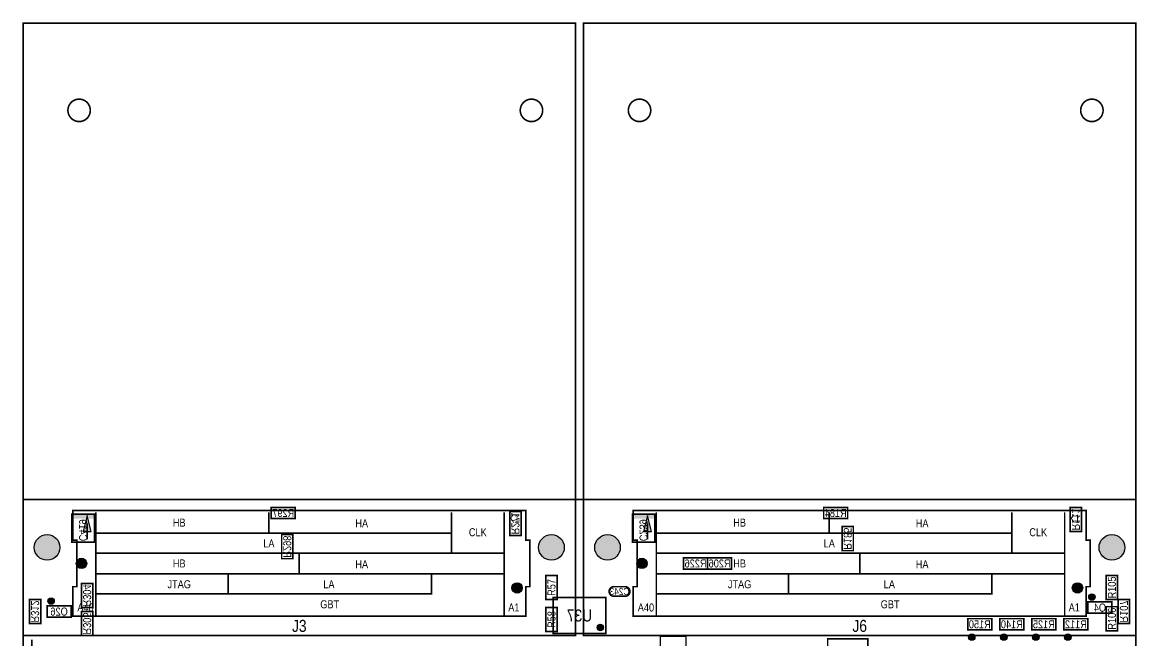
# Model space of a CAD drawing. Extents: x -2 to 139, y -15 to 180.
# Drawn here: x -0.1 to 139.1, y 102.3 to 179.6 of the extents above; entities that cross this region are included whole.
import ezdxf
from ezdxf.enums import TextEntityAlignment as Align

# ---------------------------------------------------------------- set-up
doc = ezdxf.new("R2010")
doc.units = 0
doc.header["$MEASUREMENT"] = 0
for name, color, linetype in [('ASSEMBLY_OUTLINES_BTM', 200, 'CONTINUOUS'), ('ASSEMBLY_OUTLINES_TOP', 104, 'CONTINUOUS'), ('ASSEMBLY_REF_DES_BTM', 251, 'CONTINUOUS'), ('ASSEMBLY_REF_DES_TOP', 251, 'CONTINUOUS'), ('BOARD_OUTLINE', 10, 'CONTINUOUS'), ('MOUNTING_HOLES_LAYER_TOP', 42, 'CONTINUOUS')]:
    doc.layers.add(name, color=color, linetype=linetype)
doc.styles.add('ARIAL_NARROW', font='ARIALN.TTF')

msp = doc.modelspace()

# ---------------------------------------------------------------- hatches: boundary and pattern name
at = {"layer": 'ASSEMBLY_OUTLINES_BTM'}
h = msp.add_hatch(color=256, dxfattribs=at)
edge = h.paths.add_edge_path()
edge.add_arc((3.5, 107.3), 0.4, 0, 360)
h = msp.add_hatch(color=256, dxfattribs=at)
edge = h.paths.add_edge_path()
edge.add_arc((133.5, 107.8), 0.4, 0, 360)
h = msp.add_hatch(color=256, dxfattribs=at)
edge = h.paths.add_edge_path()
edge.add_arc((72.1, 104), 0.4, 0, 360)
h = msp.add_hatch(color=256, dxfattribs=at)
edge = h.paths.add_edge_path()
edge.add_arc((118.5, 102.8), 0.4, 0, 360)
h = msp.add_hatch(color=256, dxfattribs=at)
edge = h.paths.add_edge_path()
edge.add_arc((122.5, 102.8), 0.4, 0, 360)
h = msp.add_hatch(color=256, dxfattribs=at)
edge = h.paths.add_edge_path()
edge.add_arc((126.5, 102.8), 0.4, 0, 360)
h = msp.add_hatch(color=256, dxfattribs=at)
edge = h.paths.add_edge_path()
edge.add_arc((130.5, 102.8), 0.4, 0, 360)
at = {"layer": 'ASSEMBLY_OUTLINES_TOP'}
for points in [[(8, 118), (7.5, 116), (8.5, 116)], [(78, 118), (77.5, 116), (78.5, 116)]]:
    msp.add_hatch(color=256, dxfattribs=at).paths.add_polyline_path(points, flags=0)
at = {"layer": 'MOUNTING_HOLES_LAYER_TOP'}
h = msp.add_hatch(color=256, dxfattribs=at)
edge = h.paths.add_edge_path()
edge.add_arc((3, 114), 1.6, 0, 360)
h = msp.add_hatch(color=256, dxfattribs=at)
edge = h.paths.add_edge_path()
edge.add_arc((65.997339, 114.001283), 1.6, 0, 360)
h = msp.add_hatch(color=256, dxfattribs=at)
edge = h.paths.add_edge_path()
edge.add_arc((73, 114), 1.6, 0, 360)
h = msp.add_hatch(color=256, dxfattribs=at)
edge = h.paths.add_edge_path()
edge.add_arc((135.997339, 114.001283), 1.6, 0, 360)
h = msp.add_hatch(color=256, dxfattribs=at)
edge = h.paths.add_edge_path()
edge.add_arc((7.3, 112), 0.65, 0, 360)
h = msp.add_hatch(color=256, dxfattribs=at)
edge = h.paths.add_edge_path()
edge.add_arc((77.3, 112), 0.65, 0, 360)
h = msp.add_hatch(color=256, dxfattribs=at)
edge = h.paths.add_edge_path()
edge.add_arc((61.7, 108.95), 0.65, 0, 360)
h = msp.add_hatch(color=256, dxfattribs=at)
edge = h.paths.add_edge_path()
edge.add_arc((131.7, 108.95), 0.65, 0, 360)

# ---------------------------------------------------------------- linework, layer by layer
at = {"layer": 'ASSEMBLY_OUTLINES_BTM', "const_width": 0.2}
for points in [[(31, 117.6), (31, 119), (34, 119), (34, 117.6)], [(60.8, 115.5), (60.8, 118.5), (62.2, 118.5), (62.2, 115.5)], [(100, 117.6), (100, 119), (103, 119), (103, 117.6)], [(130.8, 116), (130.8, 119), (132.2, 119), (132.2, 116)], [(6.1, 114.65), (6.1, 118.15), (8.9, 118.15), (8.9, 114.65)], [(76.1, 114.65), (76.1, 118.15), (78.9, 118.15), (78.9, 114.65)], [(32.3, 112.6), (32.3, 115.6), (33.7, 115.6), (33.7, 112.6)], [(102.3, 113.6), (102.3, 116.6), (103.7, 116.6), (103.7, 113.6)], [(82.5, 111.3), (82.5, 112.7), (85.5, 112.7), (85.5, 111.3)], [(85.5, 111.3), (85.5, 112.7), (88.5, 112.7), (88.5, 111.3)], [(7.3, 106.5), (7.3, 109.5), (8.7, 109.5), (8.7, 106.5)], [(0.8, 104.5), (0.8, 107.5), (2.2, 107.5), (2.2, 104.5)], [(66.2, 103.25), (66.2, 107.75), (72.8, 107.75), (72.8, 103.25)], [(133, 105.8), (133, 107.2), (136, 107.2), (136, 105.8)], [(136.8, 104.5), (136.8, 107.5), (138.2, 107.5), (138.2, 104.5)], [(3, 105.3), (3, 106.7), (6, 106.7), (6, 105.3)], [(7.3, 103), (7.3, 106), (8.7, 106), (8.7, 103)], [(118, 103.7), (118, 105.1), (121, 105.1), (121, 103.7)], [(122, 103.7), (122, 105.1), (125, 105.1), (125, 103.7)], [(126, 103.7), (126, 105.1), (129, 105.1), (129, 103.7)], [(130, 103.7), (130, 105.1), (133, 105.1), (133, 103.7)]]:
    msp.add_lwpolyline(points, close=True, dxfattribs=at)
msp.add_lwpolyline([(73.2, 108.5, 0.4142135624), (73.8, 107.9), (75.2, 107.9, 0.4142135624), (75.8, 108.5, 0.4142135624), (75.2, 109.1), (73.8, 109.1, 0.4142135624)], format="xyb", close=True, dxfattribs=at)
at = {"layer": 'ASSEMBLY_OUTLINES_BTM'}
for centre in [(3.5, 107.3), (133.5, 107.8), (72.1, 104), (118.5, 102.8), (122.5, 102.8), (126.5, 102.8), (130.5, 102.8)]:
    msp.add_circle(centre, 0.4, dxfattribs=at)
for points in [[(6.1, 117.6), (8.9, 117.6), (6.1, 118.1), (8.9, 118.1)], [(76.1, 117.6), (78.9, 117.6), (76.1, 118.1), (78.9, 118.1)]]:
    msp.add_solid(points, dxfattribs=at)
at = {"layer": 'ASSEMBLY_OUTLINES_TOP', "const_width": 0.2}
for points in [[(0, 103), (0, 179.5), (69, 179.5), (69, 103)], [(70, 103), (70, 179.5), (139, 179.5), (139, 103)], [(6.2, 105.4), (6.2, 109.1), (6.7, 109.1), (6.7, 114.9), (6.2, 114.9), (6.2, 118.6), (62.8, 118.6), (62.8, 114.9), (63.3, 114.9), (63.3, 109.1), (62.8, 109.1), (62.8, 105.4)], [(76.2, 105.4), (76.2, 109.1), (76.7, 109.1), (76.7, 114.9), (76.2, 114.9), (76.2, 118.6), (132.8, 118.6), (132.8, 114.9), (133.3, 114.9), (133.3, 109.1), (132.8, 109.1), (132.8, 105.4)], [(65.3, 107.5), (65.3, 110.5), (66.7, 110.5), (66.7, 107.5)], [(135.3, 107.5), (135.3, 110.5), (136.7, 110.5), (136.7, 107.5)], [(65.3, 103.5), (65.3, 106.5), (66.7, 106.5), (66.7, 103.5)], [(135.3, 103.6), (135.3, 106.6), (136.7, 106.6), (136.7, 103.6)], [(79.6, 97.9), (79.6, 102.9), (82.8, 102.9), (82.8, 97.9)], [(100.5, 99.4), (100.5, 102.6), (105.5, 102.6), (105.5, 99.4)]]:
    msp.add_lwpolyline(points, close=True, dxfattribs=at)
for points in [[(5.6, 168.6, -1), (8.4, 168.6, -1)], [(62.1, 168.6, -1), (64.9, 168.6, -1)], [(75.6, 168.6, -1), (78.4, 168.6, -1)], [(132.1, 168.6, -1), (134.9, 168.6, -1)]]:
    msp.add_lwpolyline(points, format="xyb", close=True, dxfattribs=at)
for points in [[(30.7, 118.4), (30.7, 115.8), (9.1, 115.8), (9.1, 118.4)], [(53.5, 118.4), (53.5, 115.8), (30.8, 115.8)], [(60.1, 118.4), (60.1, 113.3)], [(100.7, 118.4), (100.7, 115.8), (79.1, 115.8), (79.1, 118.4)], [(123.5, 118.4), (123.5, 115.8), (100.8, 115.8)], [(130.1, 118.4), (130.1, 113.3)], [(8, 117), (8, 115)], [(78, 117), (78, 115)], [(53.5, 115.8), (53.5, 113.3), (9.1, 113.3), (9.1, 115.8)], [(123.5, 115.8), (123.5, 113.3), (79.1, 113.3), (79.1, 115.8)], [(34.5, 113.3), (34.5, 110.7), (9.1, 110.7), (9.1, 113.3)], [(53.5, 113.3), (60.1, 113.3), (60.1, 110.7), (30.8, 110.7)], [(104.5, 113.3), (104.5, 110.7), (79.1, 110.7), (79.1, 113.3)], [(123.5, 113.3), (130.1, 113.3), (130.1, 110.7), (100.8, 110.7)], [(25.6, 110.7), (25.6, 108.2), (9.1, 108.2), (9.1, 110.7)], [(51, 110.7), (51, 108.2), (25.6, 108.2), (25.6, 110.7)], [(60.1, 110.7), (60.1, 105.4)], [(95.6, 110.7), (95.6, 108.2), (79.1, 108.2), (79.1, 110.7)], [(121, 110.7), (121, 108.2), (95.6, 108.2), (95.6, 110.7)], [(130.1, 110.7), (130.1, 105.4)], [(9.1, 108.2), (9.1, 105.4)], [(79.1, 108.2), (79.1, 105.4)], [(1.1, 102.5), (1.1, 101.7)]]:
    msp.add_lwpolyline(points, dxfattribs=at)
at = {"layer": 'ASSEMBLY_OUTLINES_TOP'}
for points in [[(8, 118), (7.5, 116), (8.5, 116)], [(78, 118), (77.5, 116), (78.5, 116)]]:
    msp.add_lwpolyline(points, close=True, dxfattribs=at)
at = {"layer": 'BOARD_OUTLINE', "const_width": 0.2}
msp.add_lwpolyline([(0, 0), (0, 120), (139, 120), (139, 0)], close=True, dxfattribs=at)
at = {"layer": 'MOUNTING_HOLES_LAYER_TOP'}
for centre, radius in [((3, 114), 1.6), ((65.997339, 114.001283), 1.6), ((73, 114), 1.6), ((135.997339, 114.001283), 1.6), ((7.3, 112), 0.65), ((77.3, 112), 0.65), ((61.7, 108.95), 0.65), ((131.7, 108.95), 0.65)]:
    msp.add_circle(centre, radius, dxfattribs=at)

# ---------------------------------------------------------------- texts
at = {"layer": 'ASSEMBLY_OUTLINES_TOP', "style": 'ARIAL_NARROW'}
for s, p in [('HB', (19.5, 117.1)), ('HA', (42.3, 117)), ('K1', (61.3, 117.6)), ('HB', (89.5, 117.1)), ('HA', (112.3, 117)), ('K1', (131.3, 117.6)), ('CLK', (56.8, 115.9)), ('CLK', (126.8, 115.9)), ('LA', (30.7, 114.5)), ('LA', (100.7, 114.5)), ('HB', (19.5, 112)), ('HA', (42.3, 111.9)), ('HB', (89.5, 112)), ('HA', (112.3, 111.9)), ('JTAG', (19.5, 109.4)), ('LA', (38.2, 109.4)), ('JTAG', (89.5, 109.4)), ('LA', (108.2, 109.4)), ('GBT', (38.3, 106.9)), ('GBT', (108.3, 106.9)), ('A40', (7.8, 106.5)), ('A1', (61.3, 106.5)), ('A40', (77.8, 106.5)), ('A1', (131.3, 106.5))]:
    msp.add_text(s, height=1, dxfattribs=at).set_placement(p, align=Align.MIDDLE_CENTER)
at = {"layer": 'ASSEMBLY_REF_DES_BTM', "style": 'ARIAL_NARROW', "text_generation_flag": 2}
for s, height, p in [('R297', 1, (32.5, 118.3)), ('R184', 1, (101.5, 118.3)), ('R226', 1, (84, 112)), ('R206', 1, (87, 112)), ('C243', 0.9, (74.5, 108.5)), ('Q26', 1, (4.5, 105.99)), ('U37', 1.5, (69.5, 105.5)), ('Q4', 1, (134.5, 106.49)), ('R150', 1, (119.5, 104.4)), ('R140', 1, (123.5, 104.4)), ('R125', 1, (127.5, 104.4)), ('R112', 1, (131.5, 104.4))]:
    msp.add_text(s, height=height, dxfattribs=at).set_placement(p, align=Align.MIDDLE_CENTER)
for s, p in [('R111', (131.5, 117.5)), ('C419', (7.5, 116.15)), ('R271', (61.5, 117)), ('C239', (77.5, 116.15)), ('R185', (103, 115.1)), ('R298', (33, 114.1)), ('R304', (8, 108)), ('R312', (1.5, 106)), ('R107', (137.5, 106)), ('R305', (8, 104.5))]:
    msp.add_text(s, height=1, rotation=270, dxfattribs=at).set_placement(p, align=Align.MIDDLE_CENTER)
at = {"layer": 'ASSEMBLY_REF_DES_TOP', "style": 'ARIAL_NARROW'}
for s, p in [('R57', (66, 109)), ('R105', (136, 109)), ('R58', (66, 105)), ('R106', (136, 105.1))]:
    msp.add_text(s, height=1, rotation=90, dxfattribs=at).set_placement(p, align=Align.MIDDLE_CENTER)
for s, p in [('J3', (34.5, 104.2)), ('J6', (104.5, 104.2))]:
    msp.add_text(s, height=1.5, dxfattribs=at).set_placement(p, align=Align.MIDDLE_CENTER)

doc.saveas('drawing.dxf')
